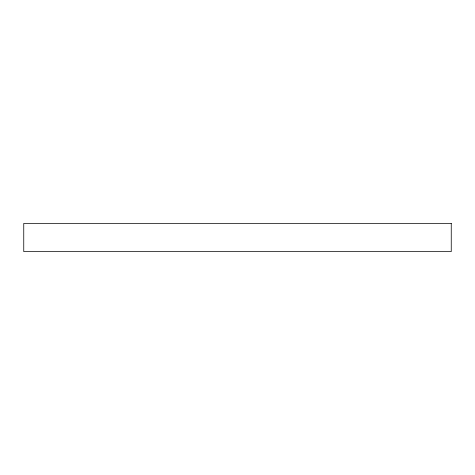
<?xml version="1.0" encoding="UTF-8"?>
<svg xmlns="http://www.w3.org/2000/svg" width="475" height="475" viewBox="0 0 475 475"><rect width="100%" height="100%" fill="white"/><g stroke="black" fill="none" stroke-linecap="round" stroke-linejoin="round"><path stroke-width="0.71" d="M451.25 223.404L23.75 223.404L23.75 251.596L451.25 251.596L451.25 223.404"/></g></svg>
